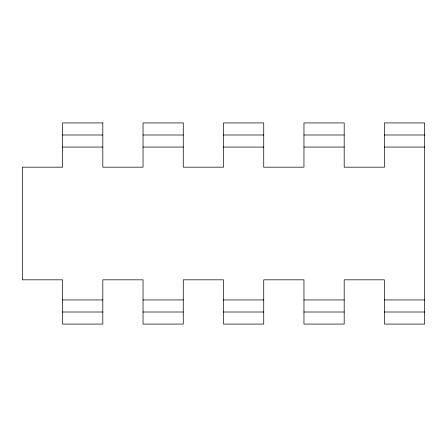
<?xml version="1.0" encoding="UTF-8"?>
<svg xmlns="http://www.w3.org/2000/svg" width="447" height="447" viewBox="0 0 447 447"><rect width="100%" height="100%" fill="white"/><g stroke="black" fill="none" stroke-linecap="round" stroke-linejoin="round"><path stroke-width="0.67" d="M62.58 134.994L102.81 134.994M143.04 134.994L183.27 134.994M223.5 134.994L263.73 134.994M303.96 134.994L344.19 134.994M384.42 134.994L424.65 134.994M62.58 147.063L102.81 147.063M143.04 147.063L183.27 147.063M223.5 147.063L263.73 147.063M303.96 147.063L344.19 147.063M384.42 147.063L424.65 147.063M62.58 299.937L102.81 299.937M143.04 299.937L183.27 299.937M223.5 299.937L263.73 299.937M303.96 299.937L344.19 299.937M384.42 299.937L424.65 299.937M62.58 312.006L102.81 312.006M143.04 312.006L183.27 312.006M223.5 312.006L263.73 312.006M303.96 312.006L344.19 312.006M384.42 312.006L424.65 312.006M102.81 122.925L62.58 122.925L62.58 167.178L22.35 167.178L22.35 279.822L62.58 279.822L62.58 324.075L102.81 324.075L102.81 279.822L143.04 279.822L143.04 324.075L183.27 324.075L183.27 279.822L223.5 279.822L223.5 324.075L263.73 324.075L263.73 279.822L303.96 279.822L303.96 324.075L344.19 324.075L344.19 279.822L384.42 279.822L384.42 324.075L424.65 324.075L424.65 122.925L384.42 122.925L384.42 167.178L344.19 167.178L344.19 122.925L303.96 122.925L303.96 167.178L263.73 167.178L263.73 122.925L223.5 122.925L223.5 167.178L183.27 167.178L183.27 122.925L143.04 122.925L143.04 167.178L102.81 167.178L102.81 122.925"/></g></svg>
